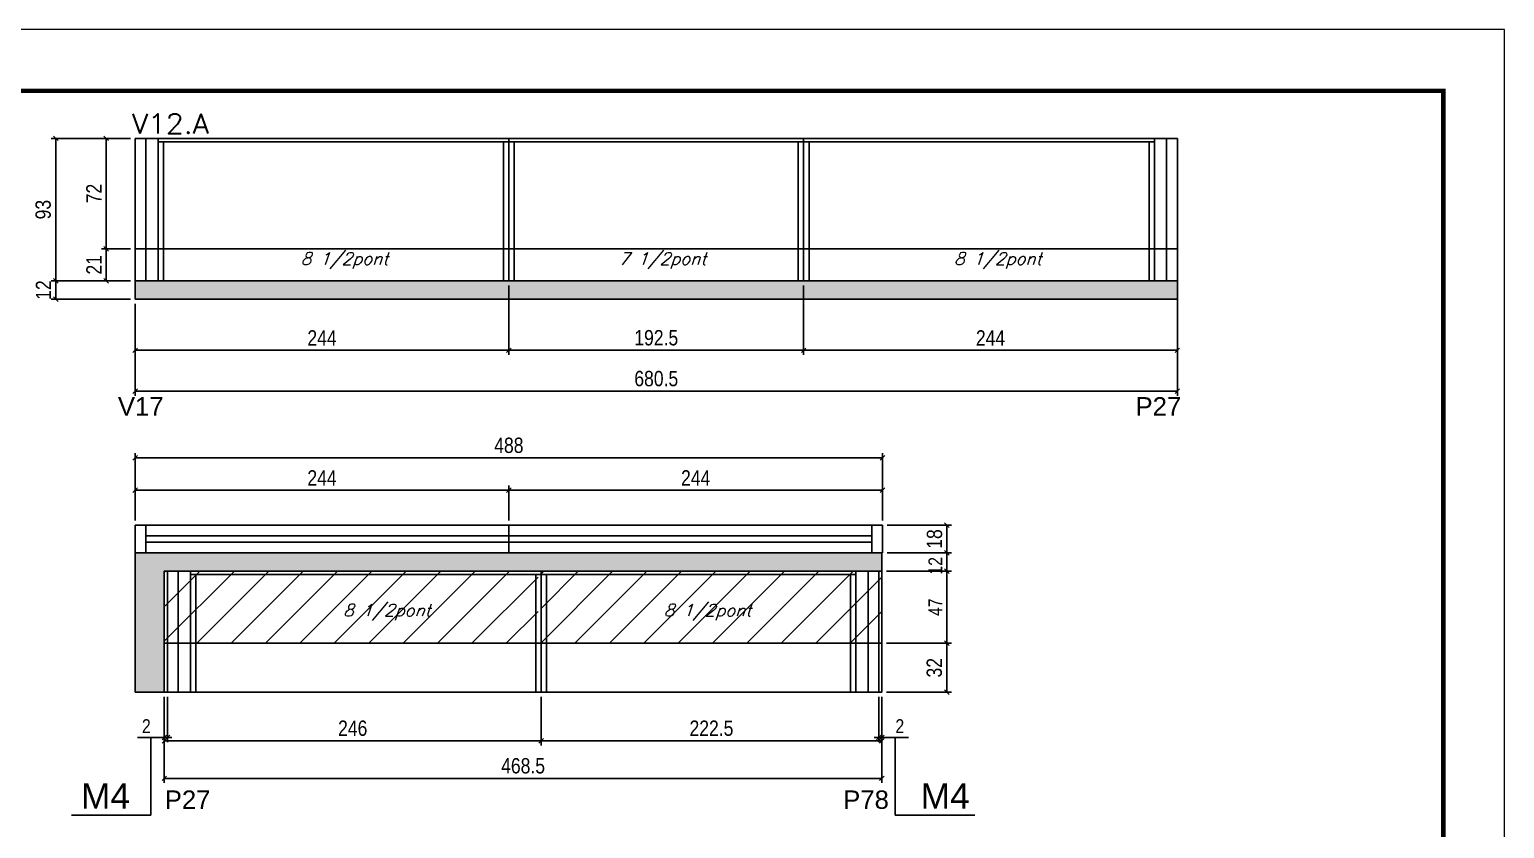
# Model space of a CAD drawing. Extents: x -10448 to -1189, y -11772 to 17235.
# Drawn here: x -9926 to -8963, y 11729 to 12250 of the extents above; entities that cross this region are included whole.
import ezdxf

# ---------------------------------------------------------------- set-up
doc = ezdxf.new("R2010")
doc.units = 0
doc.linetypes.add('DASHED', pattern=[0.75, 0.5, -0.25])
for name, color, linetype in [('5', 5, 'Continuous'), ('COTA', 241, 'Continuous'), ('NOMENCLATURA', 7, 'Continuous'), ('Painéis', 200, 'Continuous'), ('Reaproveitamento', 251, 'Continuous'), ('SARR_2.2x7', 40, 'Continuous'), ('SARR_3.5x7', 81, 'Continuous'), ('texto', 7, 'Continuous')]:
    doc.layers.add(name, color=color, linetype=linetype)
for name, color, linetype, lineweight in [('Folhas', 255, 'Continuous', 9), ('SARRAFO DE PRESSAO', 251, 'DASHED', 9), ('Texto Seção', 7, 'Continuous', 15)]:
    doc.layers.add(name, color=color, linetype=linetype, lineweight=lineweight)
doc.styles.add('COTA TECNICA', font='techl___.ttf', dxfattribs={"height": 10})
doc.styles.add('COTA TECNICA-50', font='techl___.ttf', dxfattribs={"height": 9})
doc.styles.add('REGUA-120', font='ROMANS.shx', dxfattribs={"height": 15})
doc.styles.add('Romans', font='romans.shx')
doc.styles.get("Standard").update_dxf_attribs({"font": 'arial.ttf'})
doc.dimstyles.new('COTA PAINEL-50', dxfattribs={"dimtxt": 9, "dimasz": 3, "dimexe": 3, "dimexo": 3, "dimgap": 3, "dimtad": 1, "dimdec": 1, "dimzin": 12, "dimdsep": 46, "dimtxsty": 'COTA TECNICA-50', "dimblk1": 'OBLIQUE', "dimblk2": 'OBLIQUE', "dimsah": 1, "dimcen": 0.9, "dimclrd": 4, "dimclre": 4, "dimclrt": 240, "dimadec": 1, "dimazin": 3, "dimtfac": 1, "dimtdec": 1, "dimtmove": 0, "dimatfit": 3, "dimfxl": 1, "dimtolj": 1, "dimtzin": 12, "dimarcsym": 0})
doc.dimstyles.new('PAINEL', dxfattribs={"dimtxt": 10, "dimasz": 3, "dimexe": 3, "dimexo": 3, "dimgap": 3, "dimtad": 1, "dimdec": 1, "dimzin": 12, "dimdsep": 46, "dimtxsty": 'COTA TECNICA', "dimblk1": 'OBLIQUE', "dimblk2": 'OBLIQUE', "dimsah": 1, "dimcen": 0.9, "dimclrd": 4, "dimclre": 4, "dimclrt": 240, "dimadec": 1, "dimazin": 3, "dimtfac": 1, "dimtdec": 1, "dimtmove": 0, "dimatfit": 3, "dimfxl": 1, "dimtolj": 1, "dimtzin": 12, "dimarcsym": 0})
pattern_1 = [(45, (-139505.829, -11445.533), (-11.2253202, 11.2253202), [])]

# ---------------------------------------------------------------- blocks, each defined once
blk = doc.blocks.new('9999999999')
at = {"layer": 'Folhas'}
blk.add_lwpolyline([(98138.98, 34190.21), (99623.98, 34190.21), (99623.98, 35240.21), (98138.98, 35240.21)], close=True, dxfattribs=at)
at = {"layer": 'Folhas', "color": 30, "const_width": 3}
blk.add_lwpolyline([(98213.98, 34230.21), (99583.98, 34230.21), (99583.98, 35200.21), (98213.98, 35200.21)], close=True, dxfattribs=at)
blk = doc.blocks.new('_Oblique')
at = {"color": 0, "linetype": 'ByBlock', "lineweight": -2}
blk.add_line((-0.5, -0.5), (0.5, 0.5), dxfattribs=at)
blk = doc.blocks.new('*D446')
at = {"layer": 'COTA', "color": 4, "linetype": 'ByBlock', "lineweight": -2, "transparency": 16777216}
for p, q in [((-9592.36, 11814.54), (-9592.36, 11782.93)), ((-9369.86, 11814.54), (-9369.86, 11782.93)), ((-9369.86, 11785.93), (-9592.36, 11785.93))]:
    blk.add_line(p, q, dxfattribs=at)
at = {"layer": 'Defpoints', "color": 0, "linetype": 'ByBlock', "transparency": 16777216}
for p in [(-9592.36, 11817.54), (-9369.86, 11817.54), (-9592.36, 11785.93)]:
    blk.add_point(p, dxfattribs=at)
at = {"layer": 'COTA', "color": 4, "linetype": 'ByBlock', "lineweight": -2, "transparency": 16777216, "xscale": 3, "yscale": 3, "zscale": 3, "rotation": 180}
blk.add_blockref('_Oblique', (-9592.36, 11785.93), dxfattribs=at)
at = {"layer": 'COTA', "color": 4, "linetype": 'ByBlock', "lineweight": -2, "transparency": 16777216, "xscale": 3, "yscale": 3, "zscale": 3}
blk.add_blockref('_Oblique', (-9369.86, 11785.93), dxfattribs=at)
at = {"layer": 'COTA', "color": 240, "linetype": 'ByBlock', "transparency": 16777216, "insert": (-9481.11, 11794.04), "char_height": 10, "attachment_point": 5, "style": 'COTA TECNICA'}
blk.add_mtext('\\A1;222.5', dxfattribs=at)
blk = doc.blocks.new('*D447')
at = {"layer": 'COTA', "color": 4, "linetype": 'ByBlock', "lineweight": -2, "transparency": 16777216}
for p, q in [((-9838.36, 11814.54), (-9838.36, 11782.93)), ((-9592.36, 11814.54), (-9592.36, 11782.93)), ((-9592.36, 11785.93), (-9838.36, 11785.93))]:
    blk.add_line(p, q, dxfattribs=at)
at = {"layer": 'Defpoints', "color": 0, "linetype": 'ByBlock', "transparency": 16777216}
for p in [(-9838.36, 11817.54), (-9592.36, 11817.54), (-9838.36, 11785.93)]:
    blk.add_point(p, dxfattribs=at)
at = {"layer": 'COTA', "color": 4, "linetype": 'ByBlock', "lineweight": -2, "transparency": 16777216, "xscale": 3, "yscale": 3, "zscale": 3, "rotation": 180}
blk.add_blockref('_Oblique', (-9838.36, 11785.93), dxfattribs=at)
at = {"layer": 'COTA', "color": 4, "linetype": 'ByBlock', "lineweight": -2, "transparency": 16777216, "xscale": 3, "yscale": 3, "zscale": 3}
blk.add_blockref('_Oblique', (-9592.36, 11785.93), dxfattribs=at)
at = {"layer": 'COTA', "color": 240, "linetype": 'ByBlock', "transparency": 16777216, "insert": (-9715.36, 11794.04), "char_height": 10, "attachment_point": 5, "style": 'COTA TECNICA'}
blk.add_mtext('\\A1;246', dxfattribs=at)
blk = doc.blocks.new('*D448')
at = {"layer": 'COTA', "color": 4, "linetype": 'ByBlock', "lineweight": -2, "transparency": 16777216}
for p, q in [((-9838.36, 11814.54), (-9838.36, 11758.39)), ((-9369.86, 11814.54), (-9369.86, 11758.39)), ((-9369.86, 11761.39), (-9838.36, 11761.39))]:
    blk.add_line(p, q, dxfattribs=at)
at = {"layer": 'Defpoints', "color": 0, "linetype": 'ByBlock', "transparency": 16777216}
for p in [(-9838.36, 11817.54), (-9369.86, 11817.54), (-9838.36, 11761.39)]:
    blk.add_point(p, dxfattribs=at)
at = {"layer": 'COTA', "color": 4, "linetype": 'ByBlock', "lineweight": -2, "transparency": 16777216, "xscale": 3, "yscale": 3, "zscale": 3, "rotation": 180}
blk.add_blockref('_Oblique', (-9838.36, 11761.39), dxfattribs=at)
at = {"layer": 'COTA', "color": 4, "linetype": 'ByBlock', "lineweight": -2, "transparency": 16777216, "xscale": 3, "yscale": 3, "zscale": 3}
blk.add_blockref('_Oblique', (-9369.86, 11761.39), dxfattribs=at)
at = {"layer": 'COTA', "color": 240, "linetype": 'ByBlock', "transparency": 16777216, "insert": (-9604.11, 11769.52), "char_height": 10, "attachment_point": 5, "style": 'COTA TECNICA'}
blk.add_mtext('\\A1;468.5', dxfattribs=at)
blk = doc.blocks.new('*D449')
at = {"layer": 'COTA', "color": 4, "linetype": 'ByBlock', "lineweight": -2, "transparency": 16777216}
for p, q in [((-9366.86, 11896.54), (-9324.34, 11896.54)), ((-9327.34, 11849.54), (-9327.34, 11896.54)), ((-9366.86, 11849.54), (-9324.34, 11849.54))]:
    blk.add_line(p, q, dxfattribs=at)
at = {"layer": 'Defpoints', "color": 0, "linetype": 'ByBlock', "transparency": 16777216}
for p in [(-9369.86, 11896.54), (-9327.34, 11896.54), (-9369.86, 11849.54)]:
    blk.add_point(p, dxfattribs=at)
at = {"layer": 'COTA', "color": 4, "linetype": 'ByBlock', "lineweight": -2, "transparency": 16777216, "xscale": 3, "yscale": 3, "zscale": 3}
for p, rotation in [((-9327.34, 11896.54), 90), ((-9327.34, 11849.54), 270)]:
    blk.add_blockref('_Oblique', p, dxfattribs=dict(at, rotation=rotation))
at = {"layer": 'COTA', "color": 240, "linetype": 'ByBlock', "transparency": 16777216, "insert": (-9334.91, 11873.04), "char_height": 9, "attachment_point": 5, "rotation": 90, "style": 'COTA TECNICA-50'}
blk.add_mtext('\\A1;47', dxfattribs=at)
blk = doc.blocks.new('*D450')
at = {"layer": 'COTA', "color": 4, "linetype": 'ByBlock', "lineweight": -2, "transparency": 16777216}
for p, q in [((-9357.1, 11908.54), (-9324.34, 11908.54)), ((-9327.34, 11896.54), (-9327.34, 11908.54)), ((-9366.86, 11896.54), (-9324.34, 11896.54))]:
    blk.add_line(p, q, dxfattribs=at)
at = {"layer": 'Defpoints', "color": 0, "linetype": 'ByBlock', "transparency": 16777216}
for p in [(-9360.1, 11908.54), (-9327.34, 11908.54), (-9369.86, 11896.54)]:
    blk.add_point(p, dxfattribs=at)
at = {"layer": 'COTA', "color": 4, "linetype": 'ByBlock', "lineweight": -2, "transparency": 16777216, "xscale": 3, "yscale": 3, "zscale": 3}
for p, rotation in [((-9327.34, 11908.54), 90), ((-9327.34, 11896.54), 270)]:
    blk.add_blockref('_Oblique', p, dxfattribs=dict(at, rotation=rotation))
at = {"layer": 'COTA', "color": 240, "linetype": 'ByBlock', "transparency": 16777216, "insert": (-9334.89, 11900.04), "char_height": 9, "attachment_point": 5, "rotation": 90, "style": 'COTA TECNICA-50'}
blk.add_mtext('\\A1;12', dxfattribs=at)
blk = doc.blocks.new('*D456')
at = {"layer": 'COTA', "color": 4, "lineweight": -2, "transparency": 16777216}
for p, q in [((-9366.86, 11849.54), (-9324.34, 11849.54)), ((-9327.34, 11849.54), (-9327.34, 11817.54)), ((-9366.86, 11817.54), (-9324.34, 11817.54))]:
    blk.add_line(p, q, dxfattribs=at)
at = {"layer": 'Defpoints', "color": 0, "transparency": 16777216}
for p in [(-9369.86, 11849.54), (-9369.86, 11817.54), (-9327.34, 11817.54)]:
    blk.add_point(p, dxfattribs=at)
at = {"layer": 'COTA', "color": 4, "lineweight": -2, "transparency": 16777216, "xscale": 3, "yscale": 3, "zscale": 3}
for p, rotation in [((-9327.34, 11849.54), 90), ((-9327.34, 11817.54), 270)]:
    blk.add_blockref('_Oblique', p, dxfattribs=dict(at, rotation=rotation))
at = {"layer": 'COTA', "color": 240, "transparency": 16777216, "insert": (-9335.56, 11833.54), "char_height": 10, "attachment_point": 5, "rotation": 90, "style": 'COTA TECNICA'}
blk.add_mtext('\\A1;32', dxfattribs=at)
blk = doc.blocks.new('*D461')
at = {"layer": 'COTA', "color": 4, "lineweight": -2, "transparency": 16777216}
for p, q in [((-9366.4, 11926.54), (-9324.34, 11926.54)), ((-9327.34, 11908.54), (-9327.34, 11926.54)), ((-9366.4, 11908.54), (-9324.34, 11908.54))]:
    blk.add_line(p, q, dxfattribs=at)
at = {"layer": 'Defpoints', "color": 0, "transparency": 16777216}
for p in [(-9369.4, 11926.54), (-9327.34, 11926.54), (-9369.4, 11908.54)]:
    blk.add_point(p, dxfattribs=at)
at = {"layer": 'COTA', "color": 4, "lineweight": -2, "transparency": 16777216, "xscale": 3, "yscale": 3, "zscale": 3}
for p, rotation in [((-9327.34, 11926.54), 90), ((-9327.34, 11908.54), 270)]:
    blk.add_blockref('_Oblique', p, dxfattribs=dict(at, rotation=rotation))
at = {"layer": 'COTA', "color": 240, "transparency": 16777216, "insert": (-9335.43, 11917.54), "char_height": 10, "attachment_point": 5, "rotation": 90, "style": 'COTA TECNICA'}
blk.add_mtext('\\A1;18', dxfattribs=at)
blk = doc.blocks.new('*D462')
at = {"layer": 'COTA', "color": 4, "lineweight": -2, "transparency": 16777216}
for p, q in [((-9613.4, 11929.54), (-9613.4, 11952.35)), ((-9369.4, 11929.54), (-9369.4, 11952.35)), ((-9369.4, 11949.35), (-9613.4, 11949.35))]:
    blk.add_line(p, q, dxfattribs=at)
at = {"layer": 'Defpoints', "color": 0, "transparency": 16777216}
for p in [(-9613.4, 11949.35), (-9613.4, 11926.54), (-9369.4, 11926.54)]:
    blk.add_point(p, dxfattribs=at)
at = {"layer": 'COTA', "color": 4, "lineweight": -2, "transparency": 16777216, "xscale": 3, "yscale": 3, "zscale": 3, "rotation": 180}
blk.add_blockref('_Oblique', (-9613.4, 11949.35), dxfattribs=at)
at = {"layer": 'COTA', "color": 4, "lineweight": -2, "transparency": 16777216, "xscale": 3, "yscale": 3, "zscale": 3}
blk.add_blockref('_Oblique', (-9369.4, 11949.35), dxfattribs=at)
at = {"layer": 'COTA', "color": 240, "transparency": 16777216, "insert": (-9491.4, 11957.42), "char_height": 10, "attachment_point": 5, "style": 'COTA TECNICA'}
blk.add_mtext('\\A1;244', dxfattribs=at)
blk = doc.blocks.new('*D463')
at = {"layer": 'COTA', "color": 4, "lineweight": -2, "transparency": 16777216}
for p, q in [((-9857.4, 11929.54), (-9857.4, 11952.35)), ((-9613.4, 11929.54), (-9613.4, 11952.35)), ((-9613.4, 11949.35), (-9857.4, 11949.35))]:
    blk.add_line(p, q, dxfattribs=at)
at = {"layer": 'Defpoints', "color": 0, "transparency": 16777216}
for p in [(-9857.4, 11949.35), (-9857.4, 11926.54), (-9613.4, 11926.54)]:
    blk.add_point(p, dxfattribs=at)
at = {"layer": 'COTA', "color": 4, "lineweight": -2, "transparency": 16777216, "xscale": 3, "yscale": 3, "zscale": 3, "rotation": 180}
blk.add_blockref('_Oblique', (-9857.4, 11949.35), dxfattribs=at)
at = {"layer": 'COTA', "color": 4, "lineweight": -2, "transparency": 16777216, "xscale": 3, "yscale": 3, "zscale": 3}
blk.add_blockref('_Oblique', (-9613.4, 11949.35), dxfattribs=at)
at = {"layer": 'COTA', "color": 240, "transparency": 16777216, "insert": (-9735.4, 11957.42), "char_height": 10, "attachment_point": 5, "style": 'COTA TECNICA'}
blk.add_mtext('\\A1;244', dxfattribs=at)
blk = doc.blocks.new('*D452')
at = {"layer": 'COTA', "color": 4, "lineweight": -2, "transparency": 16777216}
for p, q in [((-9857.4, 11929.54), (-9857.4, 11973.51)), ((-9369.4, 11929.54), (-9369.4, 11973.51)), ((-9369.4, 11970.51), (-9857.4, 11970.51))]:
    blk.add_line(p, q, dxfattribs=at)
at = {"layer": 'Defpoints', "color": 0, "transparency": 16777216}
for p in [(-9857.4, 11970.51), (-9857.4, 11926.54), (-9369.4, 11926.54)]:
    blk.add_point(p, dxfattribs=at)
at = {"layer": 'COTA', "color": 4, "lineweight": -2, "transparency": 16777216, "xscale": 3, "yscale": 3, "zscale": 3, "rotation": 180}
blk.add_blockref('_Oblique', (-9857.4, 11970.51), dxfattribs=at)
at = {"layer": 'COTA', "color": 4, "lineweight": -2, "transparency": 16777216, "xscale": 3, "yscale": 3, "zscale": 3}
blk.add_blockref('_Oblique', (-9369.4, 11970.51), dxfattribs=at)
at = {"layer": 'COTA', "color": 240, "transparency": 16777216, "insert": (-9613.4, 11978.61), "char_height": 10, "attachment_point": 5, "style": 'COTA TECNICA'}
blk.add_mtext('\\A1;488', dxfattribs=at)
blk = doc.blocks.new('*D464')
at = {"layer": 'COTA', "color": 4, "lineweight": -2, "transparency": 16777216}
for p, q in [((-9857.4, 12070.93), (-9857.4, 12011.02)), ((-9176.9, 12066.93), (-9176.9, 12011.02)), ((-9176.9, 12014.02), (-9857.4, 12014.02))]:
    blk.add_line(p, q, dxfattribs=at)
at = {"layer": 'Defpoints', "color": 0, "transparency": 16777216}
for p in [(-9857.4, 12073.93), (-9176.9, 12069.93), (-9857.4, 12014.02)]:
    blk.add_point(p, dxfattribs=at)
at = {"layer": 'COTA', "color": 4, "lineweight": -2, "transparency": 16777216, "xscale": 3, "yscale": 3, "zscale": 3, "rotation": 180}
blk.add_blockref('_Oblique', (-9857.4, 12014.02), dxfattribs=at)
at = {"layer": 'COTA', "color": 4, "lineweight": -2, "transparency": 16777216, "xscale": 3, "yscale": 3, "zscale": 3}
blk.add_blockref('_Oblique', (-9176.9, 12014.02), dxfattribs=at)
at = {"layer": 'COTA', "color": 240, "transparency": 16777216, "insert": (-9517.15, 12022.15), "char_height": 10, "attachment_point": 5, "style": 'COTA TECNICA'}
blk.add_mtext('\\A1;680.5', dxfattribs=at)
blk = doc.blocks.new('*D465')
at = {"layer": 'COTA', "color": 4, "lineweight": -2, "transparency": 16777216}
for p, q in [((-9860.4, 12178.93), (-9912.21, 12178.93)), ((-9909.21, 12085.93), (-9909.21, 12178.93)), ((-9860.4, 12085.93), (-9912.21, 12085.93))]:
    blk.add_line(p, q, dxfattribs=at)
at = {"layer": 'Defpoints', "color": 0, "transparency": 16777216}
for p in [(-9909.21, 12178.93), (-9857.4, 12178.93), (-9857.4, 12085.93)]:
    blk.add_point(p, dxfattribs=at)
at = {"layer": 'COTA', "color": 4, "lineweight": -2, "transparency": 16777216, "xscale": 3, "yscale": 3, "zscale": 3}
for p, rotation in [((-9909.21, 12178.93), 90), ((-9909.21, 12085.93), 270)]:
    blk.add_blockref('_Oblique', p, dxfattribs=dict(at, rotation=rotation))
at = {"layer": 'COTA', "color": 240, "transparency": 16777216, "insert": (-9917.45, 12132.43), "char_height": 10, "attachment_point": 5, "rotation": 90, "style": 'COTA TECNICA'}
blk.add_mtext('\\A1;93', dxfattribs=at)
blk = doc.blocks.new('*D466')
at = {"layer": 'COTA', "color": 4, "lineweight": -2, "transparency": 16777216}
for p, q in [((-9860.4, 12085.93), (-9912.21, 12085.93)), ((-9909.21, 12085.93), (-9909.21, 12073.93)), ((-9860.4, 12073.93), (-9912.21, 12073.93))]:
    blk.add_line(p, q, dxfattribs=at)
at = {"layer": 'Defpoints', "color": 0, "transparency": 16777216}
for p in [(-9857.4, 12085.93), (-9909.21, 12073.93), (-9857.4, 12073.93)]:
    blk.add_point(p, dxfattribs=at)
at = {"layer": 'COTA', "color": 4, "lineweight": -2, "transparency": 16777216, "xscale": 3, "yscale": 3, "zscale": 3}
for p, rotation in [((-9909.21, 12085.93), 90), ((-9909.21, 12073.93), 270)]:
    blk.add_blockref('_Oblique', p, dxfattribs=dict(at, rotation=rotation))
at = {"layer": 'COTA', "color": 240, "transparency": 16777216, "insert": (-9917.26, 12079.93), "char_height": 10, "attachment_point": 5, "rotation": 90, "style": 'COTA TECNICA'}
blk.add_mtext('\\A1;12', dxfattribs=at)
blk = doc.blocks.new('*D467')
at = {"layer": 'COTA', "color": 4, "lineweight": -2, "transparency": 16777216}
for p, q in [((-9420.9, 12082.93), (-9420.9, 12037.65)), ((-9176.9, 12082.93), (-9176.9, 12037.65)), ((-9176.9, 12040.65), (-9420.9, 12040.65))]:
    blk.add_line(p, q, dxfattribs=at)
at = {"layer": 'Defpoints', "color": 0, "transparency": 16777216}
for p in [(-9420.9, 12085.93), (-9176.9, 12085.93), (-9420.9, 12040.65)]:
    blk.add_point(p, dxfattribs=at)
at = {"layer": 'COTA', "color": 4, "lineweight": -2, "transparency": 16777216, "xscale": 3, "yscale": 3, "zscale": 3, "rotation": 180}
blk.add_blockref('_Oblique', (-9420.9, 12040.65), dxfattribs=at)
at = {"layer": 'COTA', "color": 4, "lineweight": -2, "transparency": 16777216, "xscale": 3, "yscale": 3, "zscale": 3}
blk.add_blockref('_Oblique', (-9176.9, 12040.65), dxfattribs=at)
at = {"layer": 'COTA', "color": 240, "transparency": 16777216, "insert": (-9298.9, 12048.73), "char_height": 10, "attachment_point": 5, "style": 'COTA TECNICA'}
blk.add_mtext('\\A1;244', dxfattribs=at)
blk = doc.blocks.new('*D468')
at = {"layer": 'COTA', "color": 4, "lineweight": -2, "transparency": 16777216}
for p, q in [((-9613.4, 12082.93), (-9613.4, 12037.65)), ((-9420.9, 12082.93), (-9420.9, 12037.65)), ((-9420.9, 12040.65), (-9613.4, 12040.65))]:
    blk.add_line(p, q, dxfattribs=at)
at = {"layer": 'Defpoints', "color": 0, "transparency": 16777216}
for p in [(-9613.4, 12085.93), (-9420.9, 12085.93), (-9613.4, 12040.65)]:
    blk.add_point(p, dxfattribs=at)
at = {"layer": 'COTA', "color": 4, "lineweight": -2, "transparency": 16777216, "xscale": 3, "yscale": 3, "zscale": 3, "rotation": 180}
blk.add_blockref('_Oblique', (-9613.4, 12040.65), dxfattribs=at)
at = {"layer": 'COTA', "color": 4, "lineweight": -2, "transparency": 16777216, "xscale": 3, "yscale": 3, "zscale": 3}
blk.add_blockref('_Oblique', (-9420.9, 12040.65), dxfattribs=at)
at = {"layer": 'COTA', "color": 240, "transparency": 16777216, "insert": (-9517.15, 12048.79), "char_height": 10, "attachment_point": 5, "style": 'COTA TECNICA'}
blk.add_mtext('\\A1;192.5', dxfattribs=at)
blk = doc.blocks.new('*D469')
at = {"layer": 'COTA', "color": 4, "lineweight": -2, "transparency": 16777216}
for p, q in [((-9613.4, 12082.93), (-9613.4, 12037.65)), ((-9857.4, 12070.93), (-9857.4, 12037.65)), ((-9613.4, 12040.65), (-9857.4, 12040.65))]:
    blk.add_line(p, q, dxfattribs=at)
at = {"layer": 'Defpoints', "color": 0, "transparency": 16777216}
for p in [(-9613.4, 12085.93), (-9857.4, 12073.93), (-9857.4, 12040.65)]:
    blk.add_point(p, dxfattribs=at)
at = {"layer": 'COTA', "color": 4, "lineweight": -2, "transparency": 16777216, "xscale": 3, "yscale": 3, "zscale": 3, "rotation": 180}
blk.add_blockref('_Oblique', (-9857.4, 12040.65), dxfattribs=at)
at = {"layer": 'COTA', "color": 4, "lineweight": -2, "transparency": 16777216, "xscale": 3, "yscale": 3, "zscale": 3}
blk.add_blockref('_Oblique', (-9613.4, 12040.65), dxfattribs=at)
at = {"layer": 'COTA', "color": 240, "transparency": 16777216, "insert": (-9735.4, 12048.73), "char_height": 10, "attachment_point": 5, "style": 'COTA TECNICA'}
blk.add_mtext('\\A1;244', dxfattribs=at)
blk = doc.blocks.new('*D470')
at = {"layer": 'COTA', "color": 4, "linetype": 'ByBlock', "lineweight": -2, "transparency": 16777216}
for p, q in [((-9371.86, 11814.54), (-9371.86, 11784.97)), ((-9369.86, 11814.54), (-9369.86, 11784.97)), ((-9371.86, 11787.97), (-9374.86, 11787.97)), ((-9371.86, 11787.97), (-9369.86, 11787.97)), ((-9369.86, 11787.97), (-9352.36, 11787.97))]:
    blk.add_line(p, q, dxfattribs=at)
at = {"layer": 'Defpoints', "color": 0, "linetype": 'ByBlock', "transparency": 16777216}
for p in [(-9371.86, 11817.54), (-9369.86, 11817.54), (-9369.86, 11787.97)]:
    blk.add_point(p, dxfattribs=at)
at = {"layer": 'COTA', "color": 4, "linetype": 'ByBlock', "lineweight": -2, "transparency": 16777216, "xscale": 3, "yscale": 3, "zscale": 3}
blk.add_blockref('_Oblique', (-9371.86, 11787.97), dxfattribs=at)
at = {"layer": 'COTA', "color": 4, "linetype": 'ByBlock', "lineweight": -2, "transparency": 16777216, "xscale": 3, "yscale": 3, "zscale": 3, "rotation": 180}
blk.add_blockref('_Oblique', (-9369.86, 11787.97), dxfattribs=at)
at = {"layer": 'COTA', "color": 240, "linetype": 'ByBlock', "transparency": 16777216, "insert": (-9358.11, 11795.47), "char_height": 9, "attachment_point": 5, "style": 'COTA TECNICA-50'}
blk.add_mtext('\\A1;2', dxfattribs=at)
blk = doc.blocks.new('*D471')
at = {"layer": 'COTA', "color": 4, "linetype": 'ByBlock', "lineweight": -2, "transparency": 16777216}
for p, q in [((-9838.36, 11814.54), (-9838.36, 11784.97)), ((-9836.36, 11814.54), (-9836.36, 11784.97)), ((-9838.36, 11787.97), (-9855.86, 11787.97)), ((-9836.36, 11787.97), (-9838.36, 11787.97)), ((-9836.36, 11787.97), (-9833.36, 11787.97))]:
    blk.add_line(p, q, dxfattribs=at)
at = {"layer": 'Defpoints', "color": 0, "linetype": 'ByBlock', "transparency": 16777216}
for p in [(-9838.36, 11817.54), (-9836.36, 11817.54), (-9838.36, 11787.97)]:
    blk.add_point(p, dxfattribs=at)
at = {"layer": 'COTA', "color": 4, "linetype": 'ByBlock', "lineweight": -2, "transparency": 16777216, "xscale": 3, "yscale": 3, "zscale": 3}
blk.add_blockref('_Oblique', (-9838.36, 11787.97), dxfattribs=at)
at = {"layer": 'COTA', "color": 4, "linetype": 'ByBlock', "lineweight": -2, "transparency": 16777216, "xscale": 3, "yscale": 3, "zscale": 3, "rotation": 180}
blk.add_blockref('_Oblique', (-9836.36, 11787.97), dxfattribs=at)
at = {"layer": 'COTA', "color": 240, "linetype": 'ByBlock', "transparency": 16777216, "insert": (-9850.11, 11795.47), "char_height": 9, "attachment_point": 5, "style": 'COTA TECNICA-50'}
blk.add_mtext('\\A1;2', dxfattribs=at)
blk = doc.blocks.new('*D1042')
at = {"layer": 'COTA', "color": 4, "lineweight": -2, "transparency": 16777216}
for p, q in [((-9860.4, 12178.93), (-9879.3, 12178.93)), ((-9876.3, 12178.93), (-9876.3, 12106.93)), ((-9860.4, 12106.93), (-9879.3, 12106.93))]:
    blk.add_line(p, q, dxfattribs=at)
at = {"layer": 'Defpoints', "color": 0, "transparency": 16777216}
for p in [(-9857.4, 12178.93), (-9876.3, 12106.93), (-9857.4, 12106.93)]:
    blk.add_point(p, dxfattribs=at)
at = {"layer": 'COTA', "color": 4, "lineweight": -2, "transparency": 16777216, "xscale": 3, "yscale": 3, "zscale": 3}
for p, rotation in [((-9876.3, 12178.93), 90), ((-9876.3, 12106.93), 270)]:
    blk.add_blockref('_Oblique', p, dxfattribs=dict(at, rotation=rotation))
at = {"layer": 'COTA', "color": 240, "transparency": 16777216, "insert": (-9884.37, 12142.93), "char_height": 10, "attachment_point": 5, "rotation": 90, "style": 'COTA TECNICA'}
blk.add_mtext('\\A1;72', dxfattribs=at)
blk = doc.blocks.new('*D1043')
at = {"layer": 'COTA', "color": 4, "lineweight": -2, "transparency": 16777216}
for p, q in [((-9860.4, 12106.93), (-9879.3, 12106.93)), ((-9876.3, 12106.93), (-9876.3, 12085.93)), ((-9860.4, 12085.93), (-9879.3, 12085.93))]:
    blk.add_line(p, q, dxfattribs=at)
at = {"layer": 'Defpoints', "color": 0, "transparency": 16777216}
for p in [(-9857.4, 12106.93), (-9876.3, 12085.93), (-9857.4, 12085.93)]:
    blk.add_point(p, dxfattribs=at)
at = {"layer": 'COTA', "color": 4, "lineweight": -2, "transparency": 16777216, "xscale": 3, "yscale": 3, "zscale": 3}
for p, rotation in [((-9876.3, 12106.93), 90), ((-9876.3, 12085.93), 270)]:
    blk.add_blockref('_Oblique', p, dxfattribs=dict(at, rotation=rotation))
at = {"layer": 'COTA', "color": 240, "transparency": 16777216, "insert": (-9884.35, 12096.43), "char_height": 10, "attachment_point": 5, "rotation": 90, "style": 'COTA TECNICA'}
blk.add_mtext('\\A1;21', dxfattribs=at)

msp = doc.modelspace()

# ---------------------------------------------------------------- hatches: boundary and pattern name
at = {"layer": 'COTA', "linetype": 'ByBlock'}
h = msp.add_hatch(dxfattribs=at)
h.set_pattern_fill('AR-CONC', color=256, scale=0.03)
h.paths.add_polyline_path([(-9176.9, 12085.93), (-9857.4, 12085.93), (-9857.4, 12073.93), (-9176.9, 12073.93)])
h = msp.add_hatch(dxfattribs=at)
h.set_pattern_fill('AR-CONC', color=256, scale=0.03)
h.paths.add_polyline_path([(-9857.4, 11817.54), (-9838.36, 11817.54), (-9838.36, 11896.54), (-9369.86, 11896.54), (-9369.86, 11908.54), (-9857.4, 11908.54)])
at = {"layer": 'Reaproveitamento', "linetype": 'ByBlock'}
h = msp.add_hatch(dxfattribs=at)
h.set_pattern_fill('ANSI31', color=256, scale=5)
h.set_pattern_definition(pattern_1)
h.paths.add_polyline_path([(-9838.36, 11849.54), (-9838.36, 11896.54), (-9594.36, 11896.54), (-9594.36, 11849.54)])
h = msp.add_hatch(dxfattribs=at)
h.set_pattern_fill('ANSI31', color=256, scale=5)
h.set_pattern_definition(pattern_1)
h.paths.add_polyline_path([(-9369.86, 11849.54), (-9369.86, 11896.54), (-9592.36, 11896.54), (-9592.36, 11849.54)])

# ---------------------------------------------------------------- linework, layer by layer
at = {"layer": 'COTA', "linetype": 'ByBlock'}
for p, q in [((-9857.4, 12085.93), (-9857.4, 12073.93)), ((-9176.9, 12085.93), (-9176.9, 12073.93)), ((-9857.4, 12073.93), (-9176.9, 12073.93)), ((-9176.9, 12073.93), (-9176.9, 12069.93)), ((-9857.4, 11908.54), (-9857.4, 11817.54)), ((-9369.86, 11896.54), (-9369.86, 11908.54)), ((-9838.36, 11817.54), (-9857.4, 11817.54))]:
    msp.add_line(p, q, dxfattribs=at)
at = {"layer": 'NOMENCLATURA', "linetype": 'Continuous'}
for p, q in [((-9847.11, 11787.97), (-9847.11, 11737.41)), ((-9361.11, 11787.97), (-9361.11, 11737.41)), ((-9899, 11737.41), (-9847.11, 11737.41)), ((-9309.23, 11737.41), (-9361.11, 11737.41))]:
    msp.add_line(p, q, dxfattribs=at)
at = {"layer": 'Painéis'}
for p, q in [((-9857.4, 12178.93), (-9857.4, 12085.93)), ((-9857.4, 12178.93), (-9176.9, 12178.93)), ((-9613.4, 12178.93), (-9613.4, 12085.93)), ((-9420.9, 12178.93), (-9420.9, 12085.93)), ((-9176.9, 12160.93), (-9176.9, 12178.93)), ((-9176.9, 12178.93), (-9176.9, 12085.93)), ((-9857.4, 12106.93), (-9176.9, 12106.93)), ((-9857.4, 12085.93), (-9176.9, 12085.93)), ((-9857.4, 11908.54), (-9857.4, 11926.54)), ((-9369.4, 11926.54), (-9857.4, 11926.54)), ((-9613.4, 11908.54), (-9613.4, 11926.54)), ((-9613.4, 11908.54), (-9613.4, 11926.54)), ((-9369.4, 11908.54), (-9369.4, 11926.54)), ((-9369.4, 11908.54), (-9857.4, 11908.54))]:
    msp.add_line(p, q, dxfattribs=at)
at = {"layer": 'Painéis', "linetype": 'ByBlock'}
for p, q in [((-9369.86, 11896.54), (-9838.36, 11896.54)), ((-9838.36, 11817.54), (-9838.36, 11896.54)), ((-9836.36, 11817.54), (-9836.36, 11896.54)), ((-9592.36, 11817.54), (-9592.36, 11896.54)), ((-9371.86, 11817.54), (-9371.86, 11896.54)), ((-9369.86, 11817.54), (-9369.86, 11896.54)), ((-9369.86, 11849.54), (-9838.36, 11849.54)), ((-9369.86, 11817.54), (-9838.36, 11817.54))]:
    msp.add_line(p, q, dxfattribs=at)
at = {"layer": 'SARR_2.2x7', "linetype": 'Continuous'}
for p, q in [((-9850.4, 12085.93), (-9850.4, 12178.93)), ((-9842.4, 12176.73), (-9613.4, 12176.73)), ((-9420.9, 12176.73), (-9613.4, 12176.73)), ((-9191.9, 12176.73), (-9420.9, 12176.73)), ((-9183.9, 12085.93), (-9183.9, 12178.93)), ((-9850.4, 11908.54), (-9850.4, 11926.54)), ((-9376.4, 11908.54), (-9376.4, 11926.54)), ((-9850.4, 11919.54), (-9613.4, 11919.54)), ((-9850.4, 11915.54), (-9613.4, 11915.54)), ((-9376.4, 11919.54), (-9613.4, 11919.54)), ((-9376.4, 11915.54), (-9613.4, 11915.54)), ((-9829.36, 11849.54), (-9829.36, 11896.54)), ((-9378.86, 11849.54), (-9378.86, 11896.54)), ((-9592.36, 11894.34), (-9821.36, 11894.34)), ((-9386.86, 11894.34), (-9592.36, 11894.34)), ((-9829.36, 11817.54), (-9829.36, 11849.54)), ((-9378.86, 11849.54), (-9378.86, 11817.54))]:
    msp.add_line(p, q, dxfattribs=at)
at = {"layer": 'SARR_3.5x7'}
for p, q in [((-9842.4, 12178.93), (-9842.4, 12085.93)), ((-9838.9, 12176.73), (-9838.9, 12085.93)), ((-9616.9, 12176.73), (-9616.9, 12085.93)), ((-9609.9, 12176.73), (-9609.9, 12085.93)), ((-9424.4, 12176.73), (-9424.4, 12085.93)), ((-9417.4, 12176.73), (-9417.4, 12085.93)), ((-9195.4, 12176.73), (-9195.4, 12085.93)), ((-9191.9, 12178.93), (-9191.9, 12085.93)), ((-9821.36, 11896.54), (-9821.36, 11817.54)), ((-9386.86, 11896.54), (-9386.86, 11817.54)), ((-9817.86, 11894.34), (-9817.86, 11817.54)), ((-9595.86, 11894.34), (-9595.86, 11817.54)), ((-9592.36, 11894.34), (-9592.36, 11817.54)), ((-9588.86, 11894.34), (-9588.86, 11817.54)), ((-9390.36, 11894.34), (-9390.36, 11817.54)), ((-9817.86, 11817.54), (-9821.36, 11817.54)), ((-9592.36, 11817.54), (-9595.86, 11817.54)), ((-9588.86, 11817.54), (-9592.36, 11817.54)), ((-9386.86, 11817.54), (-9390.36, 11817.54))]:
    msp.add_line(p, q, dxfattribs=at)

# ---------------------------------------------------------------- block references
at = {"layer": 'SARRAFO DE PRESSAO', "color": 6, "linetype": 'ByBlock'}
msp.add_blockref('9999999999', (-108587.26, -22990.28), dxfattribs=at)

# ---------------------------------------------------------------- texts
at = {"layer": '5', "linetype": 'Continuous'}
for s, p in [('V17', (-9868.68, 11998.1)), ('P27', (-9204.21, 11998.1)), ('P27', (-9838.08, 11741.49)), ('P78', (-9395.08, 11741.49))]:
    msp.add_text(s, height=12, rotation=359.99996, dxfattribs=at).set_placement(p)
at = {"layer": 'NOMENCLATURA', "linetype": 'Continuous'}
for p in [(-9892.79, 11741.61), (-9344.53, 11741.61)]:
    msp.add_text('M4', height=16.5, dxfattribs=at).set_placement(p)
at = {"layer": 'texto', "color": 2, "char_height": 8, "attachment_point": 5, "style": 'Romans'}
for s, insert in [('{\\Q19;\\C256;8 1/2pont}', (-9720.73, 12099.18)), ('{\\Q19;\\C256;7 1/2pont}', (-9513.09, 12099.18)), ('{\\Q19;\\C256;8 1/2pont}', (-9294.14, 12099.18)), ('{\\Q19;\\C256;8 1/2pont}', (-9693.04, 11869.76)), ('{\\Q19;\\C256;8 1/2pont}', (-9483.69, 11869.76))]:
    msp.add_mtext(s, dxfattribs=dict(at, insert=insert))
at = {"layer": 'Texto Seção', "style": 'REGUA-120', "width": 1.05}
msp.add_text('V12.A', height=13, dxfattribs=at).set_placement((-9859.6, 12181.99))

# ---------------------------------------------------------------- dimensions: what is measured, and where the dimension line sits
at = {"layer": 'COTA'}
for base, p1, p2, angle, picture, middle in [((-9909.21, 12178.93), (-9857.4, 12085.93), (-9857.4, 12178.93), 90, '*D465', (-9917.45, 12132.43)), ((-9876.3, 12106.93), (-9857.4, 12178.93), (-9857.4, 12106.93), 90, '*D1042', (-9884.37, 12142.93)), ((-9876.3, 12085.93), (-9857.4, 12106.93), (-9857.4, 12085.93), 90, '*D1043', (-9884.35, 12096.43)), ((-9420.9, 12040.65), (-9176.9, 12085.93), (-9420.9, 12085.93), 180, '*D467', (-9298.9, 12048.73)), ((-9857.4, 12014.02), (-9176.9, 12069.93), (-9857.4, 12073.93), 180, '*D464', (-9517.15, 12022.15)), ((-9857.4, 11970.51), (-9369.4, 11926.54), (-9857.4, 11926.54), 180, '*D452', (-9613.4, 11978.61)), ((-9613.4, 11949.35), (-9369.4, 11926.54), (-9613.4, 11926.54), 180, '*D462', (-9491.4, 11957.42)), ((-9327.34, 11926.54), (-9369.4, 11908.54), (-9369.4, 11926.54), 90, '*D461', (-9335.43, 11917.54)), ((-9327.34, 11817.54), (-9369.86, 11849.54), (-9369.86, 11817.54), 90, '*D456', (-9335.56, 11833.54))]:
    dim = msp.add_linear_dim(base=base, p1=p1, p2=p2, angle=angle, dimstyle='PAINEL', dxfattribs=at)
    dim.commit()
    dim.dimension.update_dxf_attribs({"geometry": picture, "text_midpoint": middle})
dim = msp.add_linear_dim(base=(-9909.21, 12073.93), p1=(-9857.4, 12085.93), p2=(-9857.4, 12073.93), angle=90, dimstyle='PAINEL', dxfattribs=at)
dim.commit()
dim.dimension.update_dxf_attribs({"geometry": '*D466', "text_midpoint": (-9909.21, 12079.93), "dimtype": 160})
for base, p1, p2, picture, middle in [((-9857.4, 12040.65), (-9613.4, 12085.93), (-9857.4, 12073.93), '*D469', (-9735.4, 12048.73)), ((-9613.4, 12040.65), (-9420.9, 12085.93), (-9613.4, 12085.93), '*D468', (-9517.15, 12048.79)), ((-9857.4, 11949.35), (-9613.4, 11926.54), (-9857.4, 11926.54), '*D463', (-9735.4, 11957.42))]:
    dim = msp.add_linear_dim(base=base, p1=p1, p2=p2, angle=180, dimstyle='PAINEL', override={"dimtmove": 1}, dxfattribs=at)
    dim.commit()
    dim.dimension.update_dxf_attribs({"geometry": picture, "text_midpoint": middle})
at = {"layer": 'COTA', "linetype": 'ByBlock'}
dim = msp.add_linear_dim(base=(-9327.34, 11908.54), p1=(-9369.86, 11896.54), p2=(-9360.1, 11908.54), angle=90, dimstyle='COTA PAINEL-50', override={"dimtmove": 1}, dxfattribs=at)
dim.commit()
dim.dimension.update_dxf_attribs({"geometry": '*D450', "text_midpoint": (-9327.34, 11900.04), "dimtype": 160})
for base, p1, p2, angle, dimstyle, picture, middle in [((-9327.34, 11896.54), (-9369.86, 11849.54), (-9369.86, 11896.54), 90, 'COTA PAINEL-50', '*D449', (-9334.91, 11873.04)), ((-9838.36, 11761.39), (-9369.86, 11817.54), (-9838.36, 11817.54), 180, 'PAINEL', '*D448', (-9604.11, 11769.52)), ((-9592.36, 11785.93), (-9369.86, 11817.54), (-9592.36, 11817.54), 180, 'PAINEL', '*D446', (-9481.11, 11794.04))]:
    dim = msp.add_linear_dim(base=base, p1=p1, p2=p2, angle=angle, dimstyle=dimstyle, dxfattribs=at)
    dim.commit()
    dim.dimension.update_dxf_attribs({"geometry": picture, "text_midpoint": middle})
for base, p1, p2, picture, middle in [((-9838.36, 11787.97), (-9836.36, 11817.54), (-9838.36, 11817.54), '*D471', (-9850.11, 11795.47)), ((-9369.86, 11787.97), (-9371.86, 11817.54), (-9369.86, 11817.54), '*D470', (-9358.11, 11795.47))]:
    dim = msp.add_linear_dim(base=base, p1=p1, p2=p2, dimstyle='COTA PAINEL-50', dxfattribs=at)
    dim.commit()
    dim.dimension.update_dxf_attribs({"geometry": picture, "text_midpoint": middle})
dim = msp.add_linear_dim(base=(-9838.36, 11785.93), p1=(-9592.36, 11817.54), p2=(-9838.36, 11817.54), angle=180, dimstyle='PAINEL', override={"dimtmove": 1}, dxfattribs=at)
dim.commit()
dim.dimension.update_dxf_attribs({"geometry": '*D447', "text_midpoint": (-9715.36, 11794.04)})

doc.saveas('drawing.dxf')
